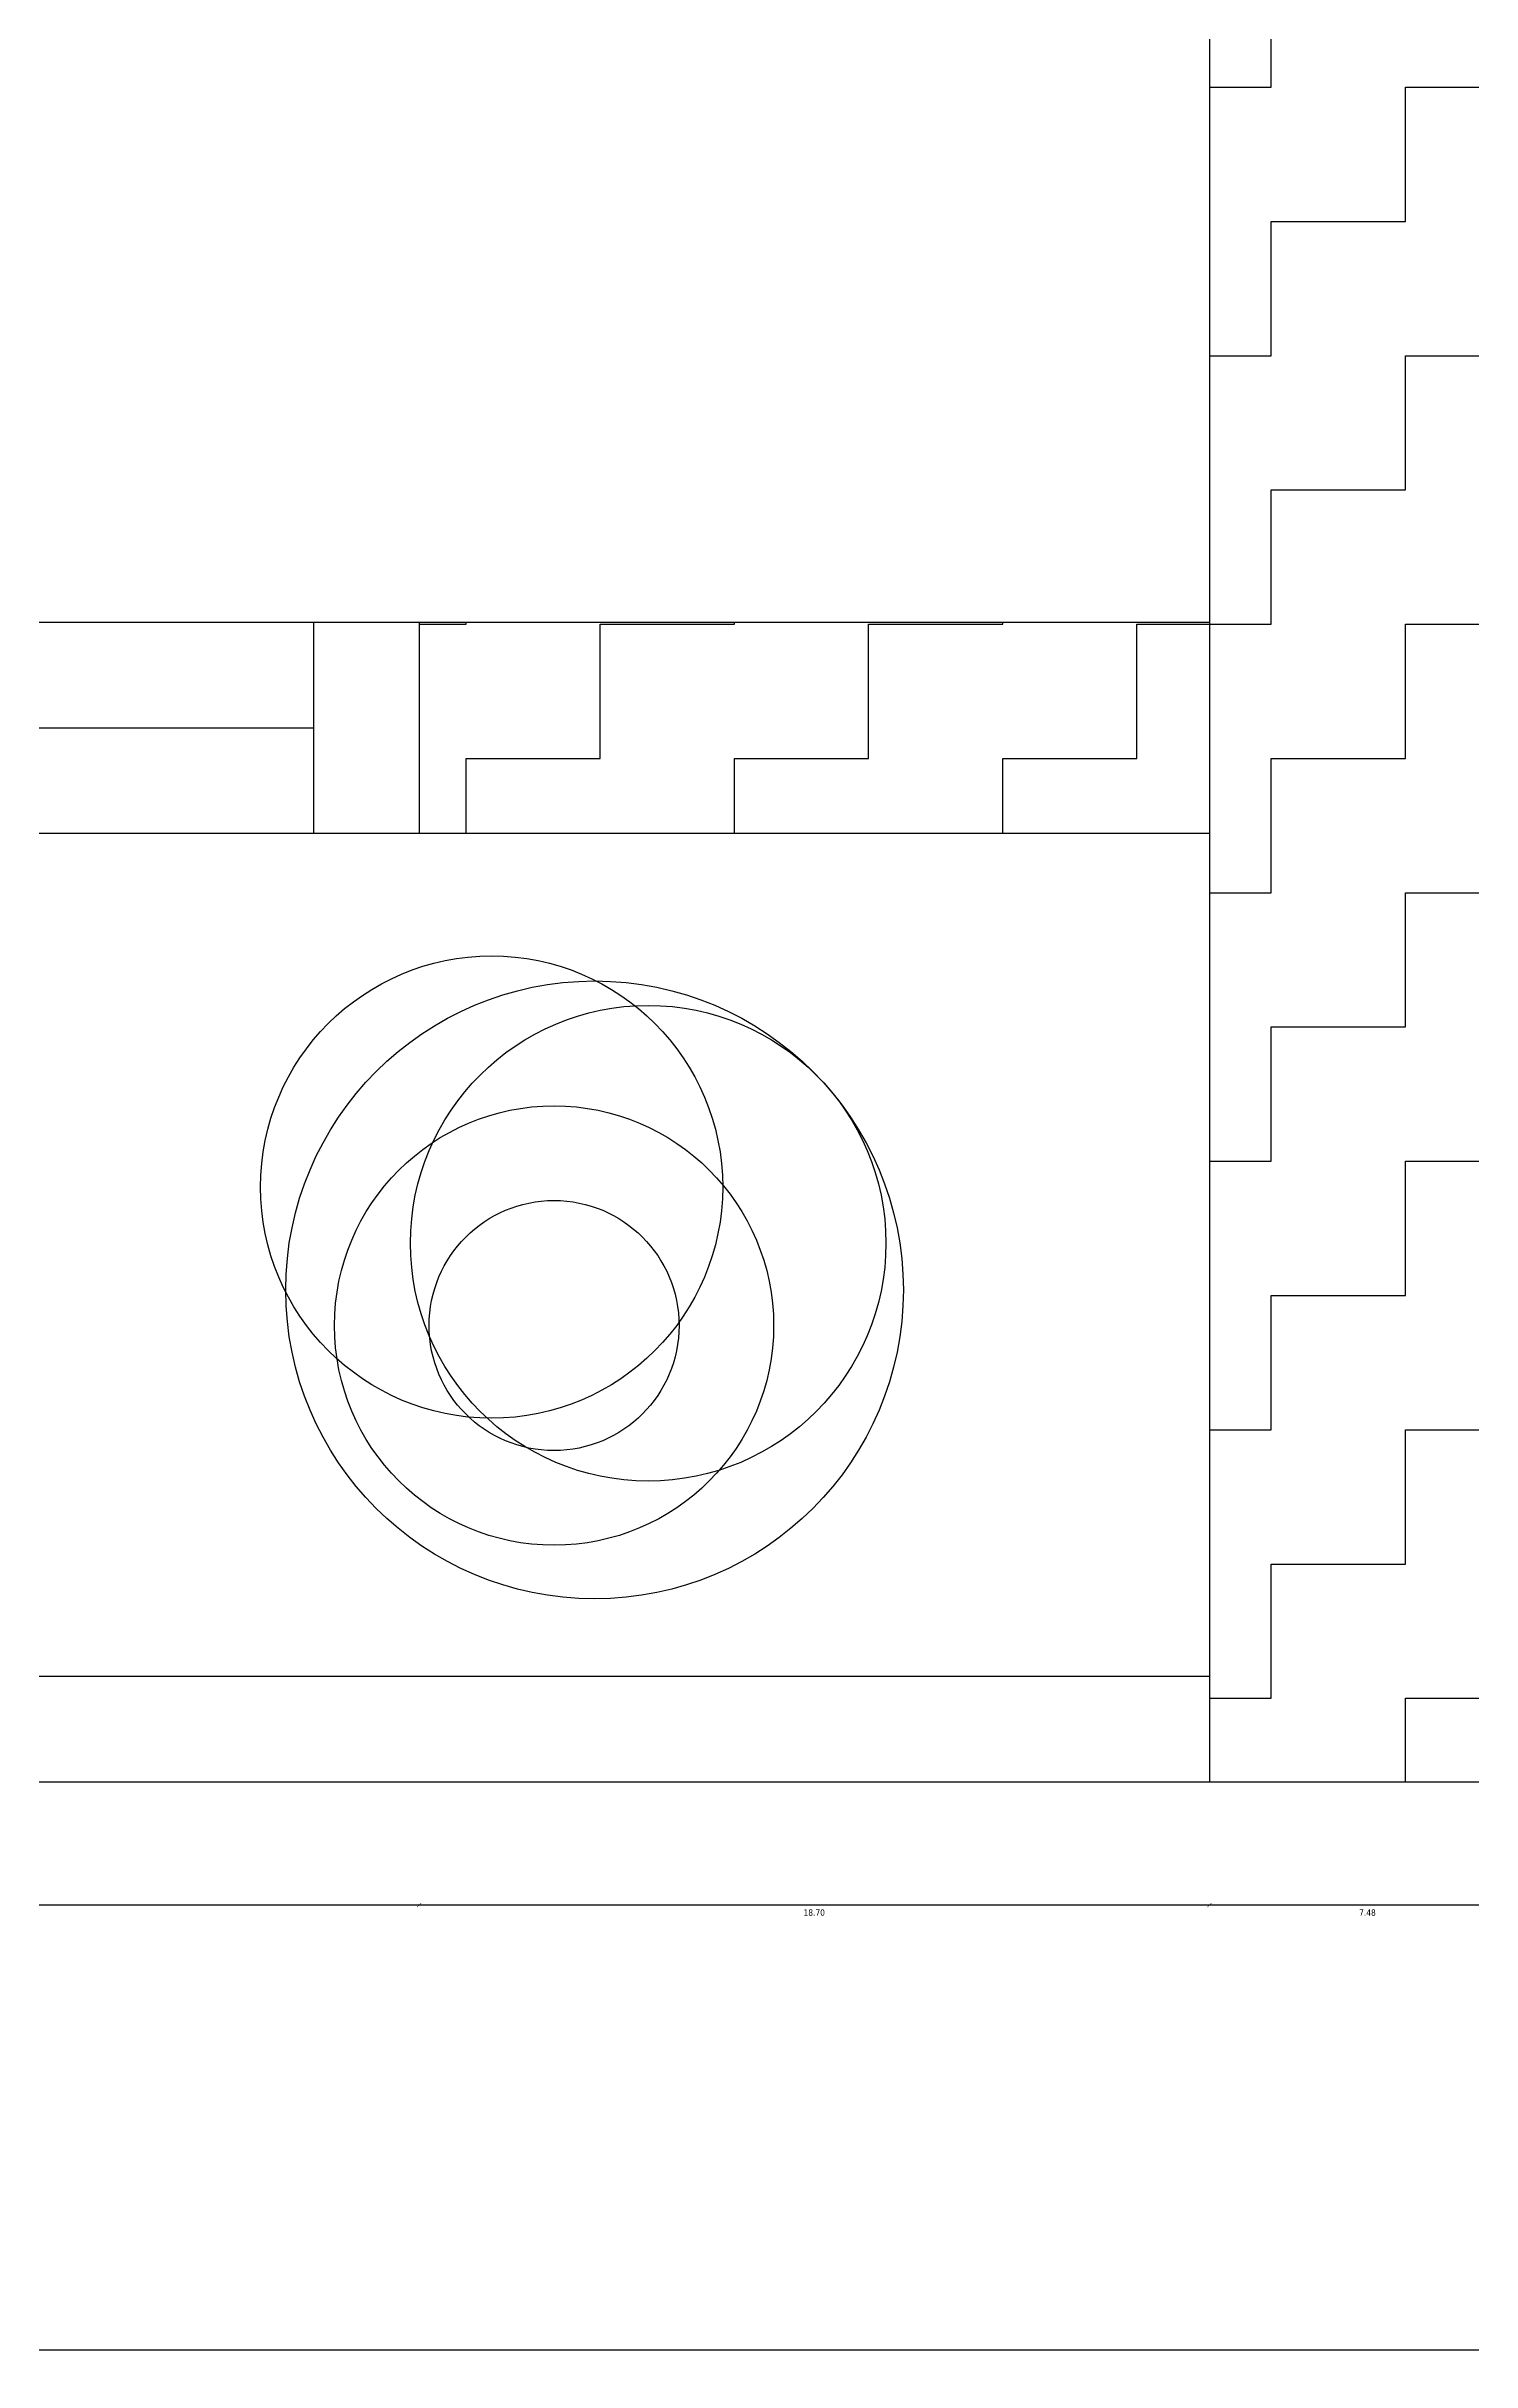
# Model space of a CAD drawing. Header units: millimetres. Extents: x 154 to 5560, y 36 to 724.
# Drawn here: x 4702 to 4735.7, y 116 to 170.7 of the extents above; entities that cross this region are included whole.
import ezdxf

# ---------------------------------------------------------------- set-up
doc = ezdxf.new("R2010")
doc.units = ezdxf.units.MM
doc.layers.add('MİMARİ PLAN', color=8, linetype='Continuous')
doc.styles.add('taho', font='tahoma.ttf')
doc.dimstyles.new('PATO', dxfattribs={"dimtxt": 0.15, "dimasz": 0.1, "dimexe": 0.02, "dimexo": 0, "dimgap": 0.1, "dimtad": 2, "dimzin": 1, "dimdsep": 46, "dimtxsty": 'taho', "dimblk": 'ARCHTICK', "dimcen": 0.1, "dimse1": 1, "dimse2": 1, "dimclrd": 256, "dimclre": 1, "dimclrt": 256, "dimadec": 0, "dimazin": 0, "dimtfac": 1, "dimtix": 1, "dimtmove": 0, "dimatfit": 3, "dimldrblk": 'ARCHTICK', "dimfxl": 1, "dimtolj": 1, "dimtzin": 0, "dimarcsym": 0})

# ---------------------------------------------------------------- blocks, each defined once
blk = doc.blocks.new('_ARCHTICK')
at = {"color": 0, "linetype": 'ByBlock', "const_width": 0.15}
blk.add_lwpolyline([(-0.5, -0.5), (0.5, 0.5)], dxfattribs=at)
blk = doc.blocks.new('*D232')
at = {"layer": 'Defpoints', "color": 0, "transparency": 16777216}
for p in [(4660.963, 152.109), (4710.829, 152.109), (4660.963, 126.759)]:
    blk.add_point(p, dxfattribs=at)
at = {"layer": 'MİMARİ PLAN', "lineweight": -2, "transparency": 16777216}
blk.add_line((4710.829, 126.759), (4660.963, 126.759), dxfattribs=at)
at = {"layer": 'MİMARİ PLAN', "lineweight": -2, "transparency": 16777216, "xscale": 0.1, "yscale": 0.1, "zscale": 0.1, "rotation": 180}
blk.add_blockref('_ARCHTICK', (4660.963, 126.759), dxfattribs=at)
at = {"layer": 'MİMARİ PLAN', "lineweight": -2, "transparency": 16777216, "xscale": 0.1, "yscale": 0.1, "zscale": 0.1}
blk.add_blockref('_ARCHTICK', (4710.829, 126.759), dxfattribs=at)
at = {"layer": 'MİMARİ PLAN', "transparency": 16777216, "insert": (4685.896, 126.581), "char_height": 0.15, "attachment_point": 5, "style": 'taho'}
blk.add_mtext('\\A1;49.87', dxfattribs=at)
blk = doc.blocks.new('*D233')
at = {"layer": 'Defpoints', "color": 0, "transparency": 16777216}
for p in [(4710.829, 152.109), (4729.529, 152.109), (4710.829, 126.759)]:
    blk.add_point(p, dxfattribs=at)
at = {"layer": 'MİMARİ PLAN', "lineweight": -2, "transparency": 16777216}
blk.add_line((4729.529, 126.759), (4710.829, 126.759), dxfattribs=at)
at = {"layer": 'MİMARİ PLAN', "lineweight": -2, "transparency": 16777216, "xscale": 0.1, "yscale": 0.1, "zscale": 0.1, "rotation": 180}
blk.add_blockref('_ARCHTICK', (4710.829, 126.759), dxfattribs=at)
at = {"layer": 'MİMARİ PLAN', "lineweight": -2, "transparency": 16777216, "xscale": 0.1, "yscale": 0.1, "zscale": 0.1}
blk.add_blockref('_ARCHTICK', (4729.529, 126.759), dxfattribs=at)
at = {"layer": 'MİMARİ PLAN', "transparency": 16777216, "insert": (4720.179, 126.581), "char_height": 0.15, "attachment_point": 5, "style": 'taho'}
blk.add_mtext('\\A1;18.70', dxfattribs=at)
blk = doc.blocks.new('*D234')
at = {"layer": 'Defpoints', "color": 0, "transparency": 16777216}
for p in [(4729.529, 152.109), (4737.009, 129.669), (4729.529, 126.759)]:
    blk.add_point(p, dxfattribs=at)
at = {"layer": 'MİMARİ PLAN', "lineweight": -2, "transparency": 16777216}
blk.add_line((4737.009, 126.759), (4729.529, 126.759), dxfattribs=at)
at = {"layer": 'MİMARİ PLAN', "lineweight": -2, "transparency": 16777216, "xscale": 0.1, "yscale": 0.1, "zscale": 0.1, "rotation": 180}
blk.add_blockref('_ARCHTICK', (4729.529, 126.759), dxfattribs=at)
at = {"layer": 'MİMARİ PLAN', "lineweight": -2, "transparency": 16777216, "xscale": 0.1, "yscale": 0.1, "zscale": 0.1}
blk.add_blockref('_ARCHTICK', (4737.009, 126.759), dxfattribs=at)
at = {"layer": 'MİMARİ PLAN', "transparency": 16777216, "insert": (4733.269, 126.581), "char_height": 0.15, "attachment_point": 5, "style": 'taho'}
blk.add_mtext('\\A1;7.48', dxfattribs=at)
blk = doc.blocks.new('*D235')
at = {"layer": 'Defpoints', "color": 0, "transparency": 16777216}
for p in [(4637.276, 129.669), (4737.009, 129.669), (4637.276, 116.238)]:
    blk.add_point(p, dxfattribs=at)
at = {"layer": 'MİMARİ PLAN', "lineweight": -2, "transparency": 16777216}
blk.add_line((4737.009, 116.238), (4637.276, 116.238), dxfattribs=at)
at = {"layer": 'MİMARİ PLAN', "lineweight": -2, "transparency": 16777216, "xscale": 0.1, "yscale": 0.1, "zscale": 0.1, "rotation": 180}
blk.add_blockref('_ARCHTICK', (4637.276, 116.238), dxfattribs=at)
at = {"layer": 'MİMARİ PLAN', "lineweight": -2, "transparency": 16777216, "xscale": 0.1, "yscale": 0.1, "zscale": 0.1}
blk.add_blockref('_ARCHTICK', (4737.009, 116.238), dxfattribs=at)
at = {"layer": 'MİMARİ PLAN', "transparency": 16777216, "insert": (4687.143, 116.06), "char_height": 0.15, "attachment_point": 5, "style": 'taho'}
blk.add_mtext('\\A1;99.73', dxfattribs=at)

msp = doc.modelspace()

# ---------------------------------------------------------------- hatches: boundary and pattern name
at = {"layer": 'MİMARİ PLAN', "transparency": 33554687}
h = msp.add_hatch(dxfattribs=at)
h.set_pattern_fill('ZIGZAG', color=256, style=0)
h.set_pattern_definition([(0, (4673.8374, 598.3724), (3.175, 3.175), [3.175, -3.175]), (90, (4677.0124, 598.3724), (-3.175, 3.175), [3.175, -3.175])])
h.paths.add_polyline_path([(4737.009, 202.889), (4729.529, 202.889), (4729.529, 129.669), (4737.009, 129.669)])
h.paths.add_polyline_path([(4729.529, 157.096), (4710.829, 157.096), (4710.829, 152.109), (4729.529, 152.109)])
h.paths.add_polyline_path([(4660.963, 157.096), (4642.263, 157.096), (4642.263, 242.441), (4663.958, 242.441), (4663.958, 247.428), (4637.276, 247.428), (4637.276, 152.109), (4660.963, 152.109)])
h.paths.add_polyline_path([(4707.089, 247.428), (4696.574, 247.428), (4696.574, 242.441), (4707.089, 242.441)])

# ---------------------------------------------------------------- linework, layer by layer
at = {"layer": 'MİMARİ PLAN', "ltscale": 0.1}
for p in [(4729.529, 202.889), (4737.009, 129.669)]:
    msp.add_line(p, (4729.529, 129.669), dxfattribs=at)
at = {"layer": 'MİMARİ PLAN'}
for p, q in [((4660.963, 157.096), (4710.829, 157.096)), ((4708.336, 157.096), (4708.336, 152.109)), ((4663.456, 154.603), (4708.336, 154.603)), ((4660.963, 152.109), (4710.829, 152.109)), ((4729.529, 132.163), (4639.769, 132.163)), ((4729.529, 129.669), (4637.276, 129.669))]:
    msp.add_line(p, q, dxfattribs=at)
at = {"layer": 'MİMARİ PLAN', "ltscale": 0.2}
for p, q in [((4710.829, 157.096), (4729.529, 157.096)), ((4710.829, 157.096), (4710.829, 152.109)), ((4710.829, 152.109), (4729.529, 152.109))]:
    msp.add_line(p, q, dxfattribs=at)
at = {"layer": 'MİMARİ PLAN'}
for centre, radius in [((4712.546, 143.74), 5.467), ((4714.982, 141.307), 7.306), ((4716.251, 142.412), 5.624), ((4714.024, 140.465), 5.195), ((4714.024, 140.465), 2.957)]:
    msp.add_circle(centre, radius, dxfattribs=at)

# ---------------------------------------------------------------- dimensions: what is measured, and where the dimension line sits
for base, p1, p2, picture, middle in [((4660.963, 126.759), (4710.829, 152.109), (4660.963, 152.109), '*D232', (4685.896, 126.581)), ((4710.829, 126.759), (4729.529, 152.109), (4710.829, 152.109), '*D233', (4720.179, 126.581)), ((4729.529, 126.759), (4737.009, 129.669), (4729.529, 152.109), '*D234', (4733.269, 126.581)), ((4637.276, 116.238), (4737.009, 129.669), (4637.276, 129.669), '*D235', (4687.143, 116.06))]:
    dim = msp.add_linear_dim(base=base, p1=p1, p2=p2, dimstyle='PATO', dxfattribs=at)
    dim.commit()
    dim.dimension.update_dxf_attribs({"geometry": picture, "text_midpoint": middle})

doc.saveas('drawing.dxf')
